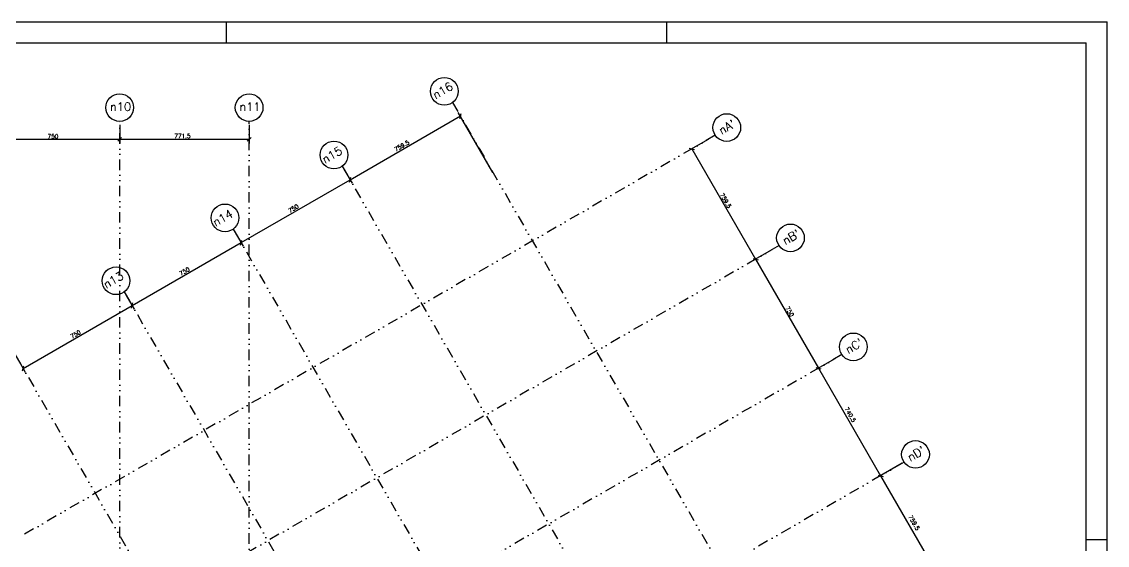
# Model space of a CAD drawing. Extents: x 553257 to 568132, y -474 to 10039.
# Drawn here: x 561661 to 568132, y 6918 to 10039 of the extents above; entities that cross this region are included whole.
import ezdxf

# ---------------------------------------------------------------- set-up
doc = ezdxf.new("R2010")
doc.units = 0
doc.header["$LTSCALE"] = 125
doc.header["$MEASUREMENT"] = 0
doc.linetypes.add('DIVIDE', pattern=[1.25, 0.5, -0.25, 0, -0.25, 0, -0.25])
doc.layers.get('0').update_dxf_attribs({"linetype": 'CONTINUOUS'})
for name, color, linetype in [('205', 14, 'DIVIDE'), ('216', 7, 'CONTINUOUS'), ('220', 4, 'CONTINUOUS'), ('221', 5, 'CONTINUOUS'), ('222', 6, 'CONTINUOUS'), ('250', 5, 'CONTINUOUS')]:
    doc.layers.add(name, color=color, linetype=linetype)
doc.styles.get("Standard").update_dxf_attribs({"font": 'ROMANS.SHX'})

msp = doc.modelspace()

# ---------------------------------------------------------------- linework, layer by layer
for p, q in [((553257.3, 10038.9), (568132.3, 10038.9)), ((562882.3, 9913.9), (562882.3, 10038.9)), ((565507.3, 9913.9), (565507.3, 10038.9)), ((568132.3, -473.6), (568132.3, 10038.9)), ((568007.3, 6951.4), (568132.3, 6951.4))]:
    msp.add_line(p, q)
at = {"layer": '205'}
for p, q in [((564229, 9557.9), (567098.6, 4587.6)), ((562245.1, 2740.4), (562245.1, 9444.6)), ((563016.6, 2702.9), (563016.6, 9444.6)), ((565795.5, 9361.9), (561673.2, 6981.8)), ((563571.2, 9178.2), (566468.5, 4160)), ((562921.7, 8803.2), (565761.3, 3884.9)), ((566175.3, 8704.1), (562080.9, 6340.2)), ((562272.2, 8428.2), (564894.6, 3886)), ((561622.7, 8053.2), (564245.1, 3511)), ((566550.6, 8054.7), (562455.9, 5690.7)), ((566920.5, 7413.3), (562785.9, 5026.2))]:
    msp.add_line(p, q, dxfattribs=at)
at = {"layer": '216'}
for p, q in [((564271.6, 9461.9), (564279.7, 9492.1)), ((562234.1, 9326.8), (562256.2, 9348.9)), ((562234.1, 9326.8), (562256.2, 9348.9)), ((563005.6, 9326.8), (563027.7, 9348.9)), ((565640.6, 9285.2), (565670.8, 9277.1)), ((563613.9, 9082.2), (563622, 9112.4)), ((563613.9, 9082.2), (563622, 9112.4)), ((562964.4, 8707.2), (562972.5, 8737.4)), ((562964.4, 8707.2), (562972.5, 8737.4)), ((566020.4, 8627.4), (566050.5, 8619.3)), ((566020.4, 8627.4), (566050.5, 8619.3)), ((562314.9, 8332.2), (562322.9, 8362.4)), ((562314.9, 8332.2), (562322.9, 8362.4)), ((561665.3, 7957.2), (561673.4, 7987.4)), ((566395.4, 7977.9), (566425.5, 7969.8)), ((566395.4, 7977.9), (566425.5, 7969.8)), ((566765.6, 7336.6), (566795.8, 7328.5)), ((566765.6, 7336.6), (566795.8, 7328.5))]:
    msp.add_line(p, q, dxfattribs=at)
at = {"layer": '221'}
for centre in [(564180, 9624.3), (562245.1, 9527.1), (563016.6, 9527.1), (565864, 9408), (563522.2, 9244.6), (562872.7, 8869.6), (566243.7, 8750.3), (562223.2, 8494.6), (566618.7, 8100.7), (566989, 7459.4)]:
    msp.add_circle(centre, 82.5, dxfattribs=at)
at = {"layer": '222'}
for p in [(553569.8, 9913.9), (568007.3, -348.6)]:
    msp.add_line(p, (568007.3, 9913.9), dxfattribs=at)
at = {"layer": '250'}
for p, q in [((563617.9, 9097.3), (564275.7, 9477)), ((564469.8, 9140.8), (564263.2, 9498.7)), ((562245.1, 9424.6), (562245.1, 9312.8)), ((563016.6, 9424.6), (563016.6, 9312.8)), ((561495.1, 9337.8), (562245.1, 9337.8)), ((562245.1, 9337.8), (563016.6, 9337.8)), ((565752.8, 9337.2), (565634.1, 9268.6)), ((565655.7, 9281.1), (566035.5, 8623.4)), ((563581.2, 9160.9), (563630.4, 9075.6)), ((562968.4, 8722.3), (563617.9, 9097.3)), ((562931.7, 8785.9), (562980.9, 8700.6)), ((562318.9, 8347.3), (562968.4, 8722.3)), ((566132.5, 8679.4), (566013.8, 8610.9)), ((566035.5, 8623.4), (566410.5, 7973.9)), ((562282.2, 8410.9), (562331.4, 8325.6)), ((561669.4, 7972.3), (562318.9, 8347.3)), ((561632.7, 8035.9), (561681.9, 7950.6)), ((566507.5, 8029.9), (566388.8, 7961.4)), ((566410.5, 7973.9), (566780.7, 7332.6)), ((566910.2, 7407.4), (566759.1, 7320.1)), ((566780.7, 7332.6), (567160.5, 6674.8))]:
    msp.add_line(p, q, dxfattribs=at)

# ---------------------------------------------------------------- texts
at = {"layer": '216'}
for s, p in [('750', (561815, 9342.6)), ('771.5', (562570.9, 9345.3))]:
    msp.add_text(s, height=25, dxfattribs=at).set_placement(p)
for s, rotation, p in [('759.5', 30, (563891.1, 9263.7)), ('759.5', 300, (565822.1, 9008)), ('750', 30, (563259.1, 8898.8)), ('750', 30, (562609.6, 8523.8)), ('750', 300, (566211.9, 8332.7)), ('750', 30, (561960.1, 8148.8)), ('740.5', 300, (566565, 7732.3)), ('759.5', 300, (566945.3, 7088))]:
    msp.add_text(s, height=25, rotation=rotation, dxfattribs=at).set_placement(p)
at = {"layer": '220'}
for s, p in [('n16', (564128.1, 9575.9)), ("nA'", (565833.3, 9364.4)), ('n15', (563468.2, 9191.8)), ('n14', (562816.5, 8816.8)), ("nB'", (566213.1, 8706.7)), ('n13', (562164.8, 8446.1)), ("nC'", (566588.1, 8057.2)), ("nD'", (566958.3, 7415.9))]:
    msp.add_text(s, height=50, rotation=30, dxfattribs=at).set_placement(p)
for s, p in [('n10', (562186.5, 9507.5)), ('n11', (562958, 9507.5))]:
    msp.add_text(s, height=50, dxfattribs=at).set_placement(p)

doc.saveas('drawing.dxf')
